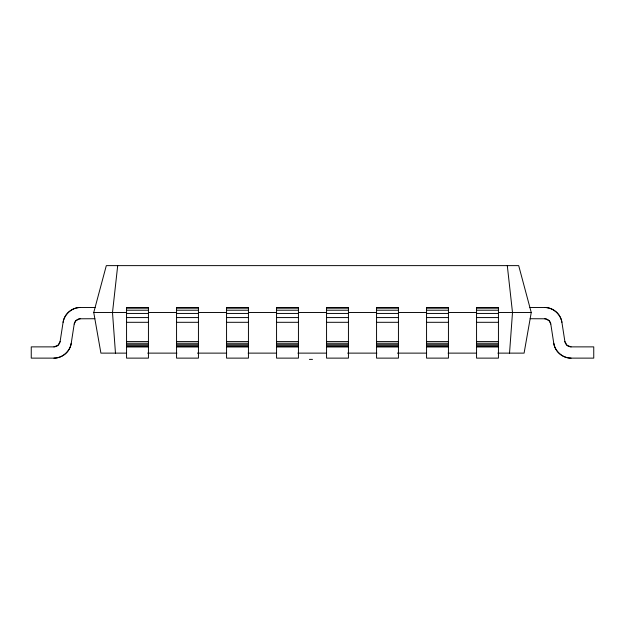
<?xml version="1.0" encoding="UTF-8"?>
<svg xmlns="http://www.w3.org/2000/svg" width="625" height="625" viewBox="0 0 625 625"><rect width="100%" height="100%" fill="white"/><g stroke="black" fill="none" stroke-linecap="round" stroke-linejoin="round"><path stroke-width="0.94" d="M509.531 353.125L512.5 312.5L507.297 265.625M117.703 265.625L112.5 312.5L115.469 353.125M94.852 318.727L79.5 318.789L75.688 320.859L74.211 324.023L71.227 343.297C70.102 351.609 62.32 358.281 53.938 358.125L31.25 358.125L31.25 346.875L53.938 346.875L58 345.367L60.109 341.578L63.086 322.305C64.219 314 72 307.328 80.383 307.477L95.094 307.477M126.195 353.125L100.914 353.125L93.75 312.5L106.313 265.625L518.688 265.625L531.25 312.5L524.086 353.125L497.828 353.125M63.086 322.305C64.414 314 71.977 307.516 80.383 307.477M60.109 341.578C59.641 344.547 56.938 346.859 53.938 346.875M74.211 324.023C74.68 321.062 77.383 318.742 80.383 318.727M71.227 343.297C69.906 351.602 62.344 358.086 53.938 358.125M529.906 307.477L544.617 307.477C553 307.328 560.781 314 561.914 322.305L564.891 341.578L567 345.367L571.062 346.875L593.75 346.875L593.75 358.125L571.062 358.125C562.68 358.281 554.898 351.609 553.773 343.297L550.789 324.023L549.312 320.859L545.5 318.789L530.148 318.727M126.562 308.18L148.438 308.18M176.562 308.18L198.438 308.18M226.562 308.18L248.438 308.18M276.562 308.18L298.438 308.18M326.562 308.18L348.438 308.18M376.562 308.18L398.438 308.18M426.562 308.18L448.438 308.18M476.562 308.18L498.438 308.18M126.562 310.219L148.438 310.219M176.562 310.219L198.438 310.219M226.562 310.219L248.438 310.219M276.562 310.219L298.438 310.219M326.562 310.219L348.438 310.219M376.562 310.219L398.438 310.219M426.562 310.219L448.438 310.219M476.562 310.219L498.438 310.219M93.75 312.5L126.562 312.5M148.438 312.5L176.562 312.5M198.438 312.5L226.562 312.5M248.438 312.5L276.562 312.5M298.438 312.5L326.562 312.5M348.438 312.5L376.562 312.5M398.438 312.5L426.562 312.5M448.438 312.5L476.562 312.5M498.438 312.5L531.25 312.5M126.562 313.438L148.438 313.438M176.562 313.438L198.438 313.438M226.562 313.438L248.438 313.438M276.562 313.438L298.438 313.438M326.562 313.438L348.438 313.438M376.562 313.438L398.438 313.438M426.562 313.438L448.438 313.438M476.562 313.438L498.438 313.438M126.562 317.578L148.438 317.578M176.562 317.578L198.438 317.578M226.562 317.578L248.438 317.578M276.562 317.578L298.438 317.578M326.562 317.578L348.438 317.578M376.562 317.578L398.438 317.578M426.562 317.578L448.438 317.578M476.562 317.578L498.438 317.578M126.562 322.305L148.438 322.305M176.562 322.305L198.438 322.305M226.562 322.305L248.438 322.305M276.562 322.305L298.438 322.305M326.562 322.305L348.438 322.305M376.562 322.305L398.438 322.305M426.562 322.305L448.438 322.305M476.562 322.305L498.438 322.305M126.562 341.578L148.438 341.578M176.562 341.578L198.438 341.578M226.562 341.578L248.438 341.578M276.562 341.578L298.438 341.578M326.562 341.578L348.438 341.578M376.562 341.578L398.438 341.578M426.562 341.578L448.438 341.578M476.562 341.578L498.438 341.578M126.562 343.266L148.438 343.266M176.562 343.266L198.438 343.266M226.562 343.266L248.438 343.266M276.562 343.266L298.438 343.266M326.562 343.266L348.438 343.266M376.562 343.266L398.438 343.266M426.562 343.266L448.438 343.266M476.562 343.266L498.438 343.266M126.562 344.75L148.438 344.75M176.562 344.75L198.438 344.75M226.562 344.75L248.438 344.75M276.562 344.75L298.438 344.75M326.562 344.75L348.438 344.75M376.562 344.75L398.438 344.75M426.562 344.75L448.438 344.75M476.562 344.75L498.438 344.75M126.562 345.898L148.438 345.898M176.562 345.898L198.438 345.898M226.562 345.898L248.438 345.898M276.562 345.898L298.438 345.898M326.562 345.898L348.438 345.898M376.562 345.898L398.438 345.898M426.562 345.898L448.438 345.898M476.562 345.898L498.438 345.898M126.562 346.625L148.438 346.625M176.562 346.625L198.438 346.625M226.562 346.625L248.438 346.625M276.562 346.625L298.438 346.625M326.562 346.625L348.438 346.625M376.562 346.625L398.438 346.625M426.562 346.625L448.438 346.625M476.562 346.625L498.438 346.625M126.562 346.875L148.438 346.875M176.562 346.875L198.438 346.875M226.562 346.875L248.438 346.875M276.562 346.875L298.438 346.875M326.562 346.875L348.438 346.875M376.562 346.875L398.438 346.875M426.562 346.875L448.438 346.875M476.562 346.875L498.438 346.875M147.656 353.125L176.922 353.125M197.398 353.125L226.664 353.125M248.125 353.125L276.406 353.125M297.867 353.125L326.156 353.125M347.617 353.125L376.875 353.125M397.359 353.125L426.625 353.125M448.078 353.125L476.367 353.125M309.375 359.375L312.5 359.375M544.617 307.477C553.023 307.516 560.586 314 561.914 322.305M544.617 318.727C547.617 318.742 550.32 321.062 550.789 324.023M571.062 346.875C568.062 346.859 565.359 344.547 564.891 341.578M571.062 358.125C562.656 358.086 555.094 351.602 553.773 343.297M148.438 307.477L126.562 307.477L126.562 358.125L148.438 358.125L148.438 307.477M198.438 307.477L176.562 307.477L176.562 358.125L198.438 358.125L198.438 307.477M248.438 307.477L226.562 307.477L226.562 358.125L248.438 358.125L248.438 307.477M298.438 307.477L276.562 307.477L276.562 358.125L298.438 358.125L298.438 307.477M348.438 307.477L326.562 307.477L326.562 358.125L348.438 358.125L348.438 307.477M398.438 307.477L376.562 307.477L376.562 358.125L398.438 358.125L398.438 307.477M448.438 307.477L426.562 307.477L426.562 358.125L448.438 358.125L448.438 307.477M498.438 307.477L476.562 307.477L476.562 358.125L498.438 358.125L498.438 307.477"/></g></svg>
